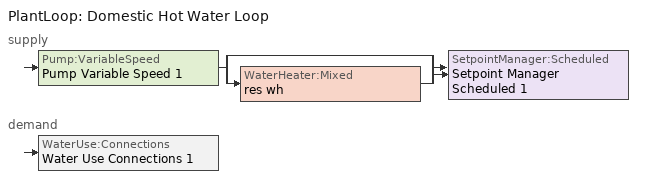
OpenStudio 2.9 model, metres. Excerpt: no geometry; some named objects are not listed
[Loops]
PlantLoop 'Domestic Hot Water Loop'
 supply: Pump:VariableSpeed 'Pump Variable Speed 1' > split
  | bypass
  | WaterHeater:Mixed 'res wh'
  join > SetpointManager:Scheduled 'Setpoint Manager Scheduled 1'
 demand: WaterUse:Connections 'Water Use Connections 1'
[Sizing:Zone] Zone Cooling Design Supply Air Temperature Input Method=SupplyAirTemperature; Zone Cooling Design Supply Air Temperature {C}=14; Zone Cooling Design Supply Air Temperature Difference {deltaC}=11.11; Zone Heating Design Supply Air Temperature Input Method=SupplyAirTemperature; Zone Heating Design Supply Air Temperature {C}=40; Zone Heating Design Supply Air Temperature Difference {deltaC}=11.11; Zone Cooling Design Supply Air Humidity Ratio {kg-H2O/kg-air}=0.0085; Zone Heating Design Supply Air Humidity Ratio {kg-H2O/kg-air}=0.008; Cooling Design Air Flow Method=DesignDay; Heating Design Air Flow Method=DesignDay; Account for Dedicated Outdoor Air System=No; Dedicated Outdoor Air System Control Strategy=NeutralSupplyAir; Dedicated Outdoor Air Low Setpoint Temperature for Design {C}=autosize; Dedicated Outdoor Air High Setpoint Temperature for Design {C}=autosize
living zone; corridor zone; unfinished basement zone
[PlantLoop]
Domestic Hot Water Loop: Glycol Concentration=0; Maximum Loop Flow Rate {m3/s}=0.01; Plant Loop Volume {m3}=0.003; Load Distribution Scheme=Optimal
[Sizing:Plant]
Domestic Hot Water Loop: Loop Type=Heating; Design Loop Exit Temperature {C}=52.6667; Loop Design Temperature Difference {deltaC}=5.55556; Sizing Option=NonCoincident; Zone Timesteps in Averaging Window=1; Coincident Sizing Factor Mode=None
[Pump:VariableSpeed]
Pump Variable Speed 1: Rated Flow Rate {m3/s}=0.01; Rated Pump Head {Pa}=1; Rated Power Consumption {W}=0; Motor Efficiency=1; Fraction of Motor Inefficiencies to Fluid Stream=0; Coefficient 1 of the Part Load Performance Curve=0; Coefficient 2 of the Part Load Performance Curve=1; Coefficient 3 of the Part Load Performance Curve=0; Coefficient 4 of the Part Load Performance Curve=0; Pump Control Type=Intermittent; Skin Loss Radiative Fraction=0.5; Design Power Sizing Method=PowerPerFlowPerPressure; Design Electric Power per Unit Flow Rate {W/(m3/s)}=348701.1; Design Shaft Power per Unit Flow Rate per Unit Head {W-s/m3-Pa}=1.28205; Design Minimum Flow Rate Fraction=0
[SetpointManager:Scheduled]
Setpoint Manager Scheduled 1: Control Variable=Temperature; Schedule=dhw temp
[WaterHeater:Mixed]
res wh: Tank Volume {m3}=0.136275; Setpoint Temperature Schedule=WH Setpoint Temp; Deadband Temperature Difference {deltaC}=2; Maximum Temperature Limit {C}=99; Heater Control Type=Cycle; Heater Maximum Capacity {W}=1318.82; Heater Minimum Capacity {W}=0; Heater Fuel Type=Electricity; Heater Thermal Efficiency=1; Off Cycle Parasitic Fuel Consumption Rate {W}=0; Off Cycle Parasitic Fuel Type=Electricity; Off Cycle Parasitic Heat Fraction to Tank=0; On Cycle Parasitic Fuel Consumption Rate {W}=0; On Cycle Parasitic Fuel Type=Electricity; On Cycle Parasitic Heat Fraction to Tank=0; Ambient Temperature Indicator=ThermalZone; Ambient Temperature Thermal Zone=unfinished basement zone; Off Cycle Loss Coefficient to Ambient Temperature {W/K}=1.16351; Off Cycle Loss Fraction to Thermal Zone=1; On Cycle Loss Coefficient to Ambient Temperature {W/K}=1.16351; On Cycle Loss Fraction to Thermal Zone=1; Use Side Effectiveness=1; Source Side Effectiveness=1; Use Side Design Flow Rate {m3/s}=autosize; Source Side Design Flow Rate {m3/s}=autosize; Indirect Water Heating Recovery Time {hr}=1.5; Source Side Flow Control Mode=IndirectHeatPrimarySetpoint
[WaterUse:Connections]
Water Use Connections 1: Water Use Equipment Name 1=res shower; Water Use Equipment Name 2=res sink; Water Use Equipment Name 3=res bath; Water Use Equipment Name 4=res shower dist=0.0; Water Use Equipment Name 5=res sink dist=0.0; Water Use Equipment Name 6=res bath dist=0.0; Water Use Equipment Name 7=res dw
[WaterUse:Equipment:Definition]
Name | Peak Flow Rate {m3/s} | Target Temperature Schedule
res shower | 0.000127959 | res shower temperature schedule
res sink | 9.89486e-05 | res sink temperature schedule
res bath | 0.00020011 | res bath temperature schedule
res shower dist=0.0 | 0 | res shower temperature schedule
res sink dist=0.0 | 0 | res sink temperature schedule
res bath dist=0.0 | 0 | res bath temperature schedule
res dw | 9.32895e-05 | res dw temperature schedule
[OtherEquipment:Definition] Design Level Calculation Method=EquipmentLevel; Fraction Radiant=0; Fraction Lost=0
Name | Design Level {W} | Fraction Latent
res shower | 3679.64 | 0.487171
res sink | 993.565 | 0.312141
res bath | 2951.53 | 0
[ElectricEquipment:Definition] Design Level Calculation Method=EquipmentLevel
Name | Design Level {W} | Fraction Latent | Fraction Radiant | Fraction Lost
res dw | 8711.41 | 0.15 | 0.36 | 0.25
res infil_1 house fan; res infil_1 range fan; res infil_1 bath fan | 0 | 0 | 0 | 1
[EnergyManagementSystem:Sensor]
Name | Output Variable or Output Meter Index Key | Output Variable or Output Meter
res_ceil_fan_sched_val_sensor | res ceil fan schedule | Schedule Value
res_ceil_fan_tin_sensor; res_af_1_tin_s | living zone | Zone Mean Air Temperature
res_nv_pb_s |  | Site Outdoor Air Barometric Pressure
res_af_vw_s |  | Site Wind Speed
res_nv_wt_s |  | Site Outdoor Air Humidity Ratio
res_af_1_tt_s | living zone | Zone Outdoor Air Drybulb Temperature
res_nv_1_nva_s | res nv_1 avail schedule | Schedule Value
res_nv_1_sp_s | res nv_1 temp schedule | Schedule Value
res_infil_1_range_sch_s | res mv_1 range exhaust schedule | Schedule Value
res_infil_1_bath_sch_s | res mv_1 bath exhaust schedule | Schedule Value
res_infil_1_wh_sch_s | Always On Discrete | Schedule Value
[EnergyManagementSystem:Actuator]
Name | Actuated Component | Actuated Component Type | Actuated Component Control Type
res_ceil_fan_sched_override | res ceil fan master | Schedule:Constant | Schedule Value
res_nv_1_flow_act | res nv_1 flow | Zone Infiltration | Air Exchange Flow Rate
res_infil_1_house_fan_act | res infil_1 house fan | ElectricEquipment | Electric Power Level
res_infil_1_range_fan_act | res infil_1 range fan | ElectricEquipment | Electric Power Level
res_infil_1_bath_fan_act | res infil_1 bath fan | ElectricEquipment | Electric Power Level
res_infil_1_flow_act | res infil_1 flow | Zone Infiltration | Air Exchange Flow Rate
[EnergyManagementSystem:Program]
res_ceil_fan_schedule_program: If res_ceil_fan_sched_val_sensor == 0; Set res_ceil_fan_sched_override = 0; ElseIf res_ceil_fan_tin_sensor < 21.056; Set res_ceil_fan_sched_override = 0; Else; Set res_ceil_fan_sched_override = 1; EndIf
res_nv_1_program: Set Tdiff = res_af_1_tin_s-res_af_1_tt_s; Set dT = (@Abs Tdiff); Set pt = (@RhFnTdbWPb res_af_1_tt_s res_nv_wt_s res_nv_pb_s); Set NVA = 5161.246551694838; Set Cs = 8.963020389461627e-05; Set Cw = 6.158219665777789e-05; Set MNV = 3.9492562046976136; Set MHR = 0.0115; Set MRH = 0.7; Set temp1 = (res_nv_1_nva_s*NVA); Set SGNV = temp1*((((Cs*dT)+(Cw*(res_af_vw_s^2)))^0.5)/1000); If (res_nv_wt_s<MHR) && (pt<MRH) && (res_af_1_tin_s>res_nv_1_sp_s); Set temp2 = (res_af_1_tin_s-res_nv_1_sp_s); Set NVadj1 = temp2/(res_af_1_tin_s-res_af_1_tt_s); Set NVadj2 = (@Min NVadj1 1); Set NVadj3 = (@Max NVadj2 0); Set NVadj = SGNV*NVadj3; Set res_nv_1_flow_act = (@Min NVadj MNV); Else; Set res_nv_1_flow_act = 0; EndIf
res_infil_1_program: Set p_m = 0.14; Set p_s = 0.22; Set s_m = 270; Set s_s = 370; Set z_m = 9.99744; Set z_s = 2.4384; Set f_t = (((s_m/z_m)^p_m)*((z_s/s_s)^p_s)); Set Tdiff = res_af_1_tin_s-res_af_1_tt_s; Set dT = @Abs Tdiff; Set c = 0.3933; Set Cs = 0.0536; Set Cw = 0.1599; Set n = 0.67; Set sft = (f_t*0.5); Set temp1 = ((c*Cw)*((sft*res_af_vw_s)^(2*n)))^2; Set Qn = (((c*Cs*(dT^n))^2)+temp1)^0.5; Set Tdiff = res_af_1_tin_s-res_af_1_tt_s; Set dT = @Abs Tdiff; Set QWHV = res_infil_1_wh_sch_s*0.0; Set Qrange = res_infil_1_range_sch_s*0.0472; Set Qdryer = 0.0; Set Qbath = res_infil_1_bath_sch_s*0.0354; Set QhpwhOut = 0; Set QhpwhIn = 0; Set QductsOut = 0; Set QductsIn = 0; Set Qout = Qrange+Qbath+Qdryer+QhpwhOut+QductsOut; Set Qin = QWHV+QhpwhIn+QductsIn; Set Qu = @Abs (Qout- Qin); Set Qb = (@Min Qout Qin); Set faneff_wh = 1; Set res_infil_1_house_fan_act = (QWHV*300)/faneff_wh*0; Set faneff_sp = 0.4719474432000001; Set res_infil_1_range_fan_act = (Qrange*300)/faneff_sp; Set res_infil_1_bath_fan_act = (Qbath*300)/faneff_sp; Set Q_acctd_for_elsewhere = QhpwhOut+QhpwhIn+QductsOut+QductsIn; Set res_infil_1_flow_act = (((Qu^2)+(Qn^2))^0.5)-Q_acctd_for_elsewhere; Set res_infil_1_flow_act = (@Max res_infil_1_flow_act 0)
[EnergyManagementSystem:ProgramCallingManager]
res ceil fan program calling manager: BeginTimestepBeforePredictor; res_ceil_fan_schedule_program
res af_1 program calling manager: BeginTimestepBeforePredictor; res_infil_1_program; res_nv_1_program
[Schedule:Ruleset]
Name | Default Day Schedule | Summer Design Day Schedule | Winter Design Day Schedule
res ceil fan schedule | Schedule Day 2
res nv_1 temp schedule | Schedule Day 35
res nv_1 avail schedule | Schedule Day 36
res mv_1 range exhaust schedule | Schedule Day 39 | res mv_1 range exhaust schedule summer design | res mv_1 range exhaust schedule winter design
res mv_1 bath exhaust schedule | Schedule Day 40 | res mv_1 bath exhaust schedule summer design | res mv_1 bath exhaust schedule winter design
[Schedule:Day]
Schedule Day 2; Schedule Day 35; Schedule Day 36; Schedule Day 39; res mv_1 range exhaust schedule winter design; Schedule Day 40; res mv_1 bath exhaust schedule winter design: 24, 0, 0
res ceil fan schedule allday1; res ceil fan schedule allday2; res ceil fan schedule allday3; res ceil fan schedule allday4; res ceil fan schedule allday5; res ceil fan schedule allday6; res ceil fan schedule allday7; res ceil fan schedule allday8; res ceil fan schedule allday9; res ceil fan schedule allday10; res ceil fan schedule allday11; res ceil fan schedule allday12; res mv_1 range exhaust schedule summer design; res mv_1 bath exhaust schedule summer design: 24, 0, 1
res nv_1 temp schedule allday1; res nv_1 temp schedule allday2; res nv_1 temp schedule allday3; res nv_1 temp schedule allday4; res nv_1 temp schedule allday11; res nv_1 temp schedule allday12: 24, 0, 20.5556
res nv_1 temp schedule allday5; res nv_1 temp schedule allday6; res nv_1 temp schedule allday7; res nv_1 temp schedule allday8; res nv_1 temp schedule allday9; res nv_1 temp schedule allday10: 24, 0, 21.6667
res nv_1 availability schedule allday1 on; res nv_1 availability schedule allday1 on 1; res nv_1 availability schedule allday1 on 2; res nv_1 availability schedule allday1 on 3; res nv_1 availability schedule allday1 on 4; res nv_1 availability schedule allday1 on 5; res nv_1 availability schedule allday1 on 6; res nv_1 availability schedule allday1 on 7; res nv_1 availability schedule allday1 on 8; res nv_1 availability schedule allday1 on 9; res nv_1 availability schedule allday1 on 10; res nv_1 availability schedule allday1 on 11: 1, 0, 1, 2, 0, 1, 3, 0, 1, 4, 0, 1, 5, 0, 1, 6, 0, 1, 7, 0, 1, 8, 0, 1, 9, 0, 1, 10, 0, 1, 11, 0, 1, 12, 0, 1, 13, 0, 1, 14, 0, 1, 15, 0, 1, 16, 0, 1, 17, 0, 1, 18, 0, 1, 19, 0, 1, 20, 0, 1, 21, 0, 1, 22, 0, 1, 23, 0, 1, 24, 0, 1
res mv_1 range exhaust schedule allday1; res mv_1 range exhaust schedule allday2; res mv_1 range exhaust schedule allday3; res mv_1 range exhaust schedule allday4; res mv_1 range exhaust schedule allday5; res mv_1 range exhaust schedule allday6; res mv_1 range exhaust schedule allday7; res mv_1 range exhaust schedule allday8; res mv_1 range exhaust schedule allday9; res mv_1 range exhaust schedule allday10; res mv_1 range exhaust schedule allday11; res mv_1 range exhaust schedule allday12: 18, 0, 0, 19, 0, 1, 24, 0, 0
res mv_1 bath exhaust schedule allday1; res mv_1 bath exhaust schedule allday2; res mv_1 bath exhaust schedule allday3; res mv_1 bath exhaust schedule allday4; res mv_1 bath exhaust schedule allday5; res mv_1 bath exhaust schedule allday6; res mv_1 bath exhaust schedule allday7; res mv_1 bath exhaust schedule allday8; res mv_1 bath exhaust schedule allday9; res mv_1 bath exhaust schedule allday10; res mv_1 bath exhaust schedule allday11; res mv_1 bath exhaust schedule allday12: 2, 0, 0, 3, 0, 1, 24, 0, 0
[Schedule:Rule] Apply Monday=Yes; Apply Wednesday=Yes; Apply Friday=Yes; Date Specification Type=DateRange; Start Day=1
Name | Schedule Ruleset | Rule Order | Day Schedule | Apply Sunday | Apply Tuesday | Apply Thursday | Apply Saturday | Start Month | End Month | End Day
res ceil fan schedule allday rule1 | res ceil fan schedule | 11 | res ceil fan schedule allday1 | Yes | Yes | Yes | Yes | 1 | 1 | 31
res ceil fan schedule allday rule2 | res ceil fan schedule | 10 | res ceil fan schedule allday2 | Yes | Yes | Yes | Yes | 2 | 2 | 28
res ceil fan schedule allday rule3 | res ceil fan schedule | 9 | res ceil fan schedule allday3 | Yes | Yes | Yes | Yes | 3 | 3 | 31
res ceil fan schedule allday rule4 | res ceil fan schedule | 8 | res ceil fan schedule allday4 | Yes | Yes | Yes | Yes | 4 | 4 | 30
res ceil fan schedule allday rule5 | res ceil fan schedule | 7 | res ceil fan schedule allday5 | Yes | Yes | Yes | Yes | 5 | 5 | 31
res ceil fan schedule allday rule6 | res ceil fan schedule | 6 | res ceil fan schedule allday6 | Yes | Yes | Yes | Yes | 6 | 6 | 30
res ceil fan schedule allday rule7 | res ceil fan schedule | 5 | res ceil fan schedule allday7 | Yes | Yes | Yes | Yes | 7 | 7 | 31
res ceil fan schedule allday rule8 | res ceil fan schedule | 4 | res ceil fan schedule allday8 | Yes | Yes | Yes | Yes | 8 | 8 | 31
res ceil fan schedule allday rule9 | res ceil fan schedule | 3 | res ceil fan schedule allday9 | Yes | Yes | Yes | Yes | 9 | 9 | 30
res ceil fan schedule allday rule10 | res ceil fan schedule | 2 | res ceil fan schedule allday10 | Yes | Yes | Yes | Yes | 10 | 10 | 31
res ceil fan schedule allday rule11 | res ceil fan schedule | 1 | res ceil fan schedule allday11 | Yes | Yes | Yes | Yes | 11 | 11 | 30
res ceil fan schedule allday rule12 | res ceil fan schedule | 0 | res ceil fan schedule allday12 | Yes | Yes | Yes | Yes | 12 | 12 | 31
res nv_1 temp schedule allday rule1 | res nv_1 temp schedule | 11 | res nv_1 temp schedule allday1 | Yes | Yes | Yes | Yes | 1 | 1 | 31
res nv_1 temp schedule allday rule2 | res nv_1 temp schedule | 10 | res nv_1 temp schedule allday2 | Yes | Yes | Yes | Yes | 2 | 2 | 28
res nv_1 temp schedule allday rule3 | res nv_1 temp schedule | 9 | res nv_1 temp schedule allday3 | Yes | Yes | Yes | Yes | 3 | 3 | 31
res nv_1 temp schedule allday rule4 | res nv_1 temp schedule | 8 | res nv_1 temp schedule allday4 | Yes | Yes | Yes | Yes | 4 | 4 | 30
res nv_1 temp schedule allday rule5 | res nv_1 temp schedule | 7 | res nv_1 temp schedule allday5 | Yes | Yes | Yes | Yes | 5 | 5 | 31
res nv_1 temp schedule allday rule6 | res nv_1 temp schedule | 6 | res nv_1 temp schedule allday6 | Yes | Yes | Yes | Yes | 6 | 6 | 30
res nv_1 temp schedule allday rule7 | res nv_1 temp schedule | 5 | res nv_1 temp schedule allday7 | Yes | Yes | Yes | Yes | 7 | 7 | 31
res nv_1 temp schedule allday rule8 | res nv_1 temp schedule | 4 | res nv_1 temp schedule allday8 | Yes | Yes | Yes | Yes | 8 | 8 | 31
res nv_1 temp schedule allday rule9 | res nv_1 temp schedule | 3 | res nv_1 temp schedule allday9 | Yes | Yes | Yes | Yes | 9 | 9 | 30
res nv_1 temp schedule allday rule10 | res nv_1 temp schedule | 2 | res nv_1 temp schedule allday10 | Yes | Yes | Yes | Yes | 10 | 10 | 31
res nv_1 temp schedule allday rule11 | res nv_1 temp schedule | 1 | res nv_1 temp schedule allday11 | Yes | Yes | Yes | Yes | 11 | 11 | 30
res nv_1 temp schedule allday rule12 | res nv_1 temp schedule | 0 | res nv_1 temp schedule allday12 | Yes | Yes | Yes | Yes | 12 | 12 | 31
res nv_1 availability schedule allday ruleset1 on | res nv_1 avail schedule | 11 | res nv_1 availability schedule allday1 on |  |  |  |  | 1 | 1 | 31
res nv_1 availability schedule allday ruleset2 on | res nv_1 avail schedule | 10 | res nv_1 availability schedule allday1 on 1 |  |  |  |  | 2 | 2 | 28
res nv_1 availability schedule allday ruleset3 on | res nv_1 avail schedule | 9 | res nv_1 availability schedule allday1 on 2 |  |  |  |  | 3 | 3 | 31
res nv_1 availability schedule allday ruleset4 on | res nv_1 avail schedule | 8 | res nv_1 availability schedule allday1 on 3 |  |  |  |  | 4 | 4 | 30
res nv_1 availability schedule allday ruleset5 on | res nv_1 avail schedule | 7 | res nv_1 availability schedule allday1 on 4 |  |  |  |  | 5 | 5 | 31
res nv_1 availability schedule allday ruleset6 on | res nv_1 avail schedule | 6 | res nv_1 availability schedule allday1 on 5 |  |  |  |  | 6 | 6 | 30
res nv_1 availability schedule allday ruleset7 on | res nv_1 avail schedule | 5 | res nv_1 availability schedule allday1 on 6 |  |  |  |  | 7 | 7 | 31
res nv_1 availability schedule allday ruleset8 on | res nv_1 avail schedule | 4 | res nv_1 availability schedule allday1 on 7 |  |  |  |  | 8 | 8 | 31
res nv_1 availability schedule allday ruleset9 on | res nv_1 avail schedule | 3 | res nv_1 availability schedule allday1 on 8 |  |  |  |  | 9 | 9 | 30
res nv_1 availability schedule allday ruleset10 on | res nv_1 avail schedule | 2 | res nv_1 availability schedule allday1 on 9 |  |  |  |  | 10 | 10 | 31
res nv_1 availability schedule allday ruleset11 on | res nv_1 avail schedule | 1 | res nv_1 availability schedule allday1 on 10 |  |  |  |  | 11 | 11 | 30
res nv_1 availability schedule allday ruleset12 on | res nv_1 avail schedule | 0 | res nv_1 availability schedule allday1 on 11 |  |  |  |  | 12 | 12 | 31
res mv_1 range exhaust schedule allday rule1 | res mv_1 range exhaust schedule | 11 | res mv_1 range exhaust schedule allday1 | Yes | Yes | Yes | Yes | 1 | 1 | 31
res mv_1 range exhaust schedule allday rule2 | res mv_1 range exhaust schedule | 10 | res mv_1 range exhaust schedule allday2 | Yes | Yes | Yes | Yes | 2 | 2 | 28
res mv_1 range exhaust schedule allday rule3 | res mv_1 range exhaust schedule | 9 | res mv_1 range exhaust schedule allday3 | Yes | Yes | Yes | Yes | 3 | 3 | 31
res mv_1 range exhaust schedule allday rule4 | res mv_1 range exhaust schedule | 8 | res mv_1 range exhaust schedule allday4 | Yes | Yes | Yes | Yes | 4 | 4 | 30
res mv_1 range exhaust schedule allday rule5 | res mv_1 range exhaust schedule | 7 | res mv_1 range exhaust schedule allday5 | Yes | Yes | Yes | Yes | 5 | 5 | 31
res mv_1 range exhaust schedule allday rule6 | res mv_1 range exhaust schedule | 6 | res mv_1 range exhaust schedule allday6 | Yes | Yes | Yes | Yes | 6 | 6 | 30
res mv_1 range exhaust schedule allday rule7 | res mv_1 range exhaust schedule | 5 | res mv_1 range exhaust schedule allday7 | Yes | Yes | Yes | Yes | 7 | 7 | 31
res mv_1 range exhaust schedule allday rule8 | res mv_1 range exhaust schedule | 4 | res mv_1 range exhaust schedule allday8 | Yes | Yes | Yes | Yes | 8 | 8 | 31
res mv_1 range exhaust schedule allday rule9 | res mv_1 range exhaust schedule | 3 | res mv_1 range exhaust schedule allday9 | Yes | Yes | Yes | Yes | 9 | 9 | 30
res mv_1 range exhaust schedule allday rule10 | res mv_1 range exhaust schedule | 2 | res mv_1 range exhaust schedule allday10 | Yes | Yes | Yes | Yes | 10 | 10 | 31
res mv_1 range exhaust schedule allday rule11 | res mv_1 range exhaust schedule | 1 | res mv_1 range exhaust schedule allday11 | Yes | Yes | Yes | Yes | 11 | 11 | 30
res mv_1 range exhaust schedule allday rule12 | res mv_1 range exhaust schedule | 0 | res mv_1 range exhaust schedule allday12 | Yes | Yes | Yes | Yes | 12 | 12 | 31
res mv_1 bath exhaust schedule allday rule1 | res mv_1 bath exhaust schedule | 11 | res mv_1 bath exhaust schedule allday1 | Yes | Yes | Yes | Yes | 1 | 1 | 31
res mv_1 bath exhaust schedule allday rule2 | res mv_1 bath exhaust schedule | 10 | res mv_1 bath exhaust schedule allday2 | Yes | Yes | Yes | Yes | 2 | 2 | 28
res mv_1 bath exhaust schedule allday rule3 | res mv_1 bath exhaust schedule | 9 | res mv_1 bath exhaust schedule allday3 | Yes | Yes | Yes | Yes | 3 | 3 | 31
res mv_1 bath exhaust schedule allday rule4 | res mv_1 bath exhaust schedule | 8 | res mv_1 bath exhaust schedule allday4 | Yes | Yes | Yes | Yes | 4 | 4 | 30
res mv_1 bath exhaust schedule allday rule5 | res mv_1 bath exhaust schedule | 7 | res mv_1 bath exhaust schedule allday5 | Yes | Yes | Yes | Yes | 5 | 5 | 31
res mv_1 bath exhaust schedule allday rule6 | res mv_1 bath exhaust schedule | 6 | res mv_1 bath exhaust schedule allday6 | Yes | Yes | Yes | Yes | 6 | 6 | 30
res mv_1 bath exhaust schedule allday rule7 | res mv_1 bath exhaust schedule | 5 | res mv_1 bath exhaust schedule allday7 | Yes | Yes | Yes | Yes | 7 | 7 | 31
res mv_1 bath exhaust schedule allday rule8 | res mv_1 bath exhaust schedule | 4 | res mv_1 bath exhaust schedule allday8 | Yes | Yes | Yes | Yes | 8 | 8 | 31
res mv_1 bath exhaust schedule allday rule9 | res mv_1 bath exhaust schedule | 3 | res mv_1 bath exhaust schedule allday9 | Yes | Yes | Yes | Yes | 9 | 9 | 30
res mv_1 bath exhaust schedule allday rule10 | res mv_1 bath exhaust schedule | 2 | res mv_1 bath exhaust schedule allday10 | Yes | Yes | Yes | Yes | 10 | 10 | 31
res mv_1 bath exhaust schedule allday rule11 | res mv_1 bath exhaust schedule | 1 | res mv_1 bath exhaust schedule allday11 | Yes | Yes | Yes | Yes | 11 | 11 | 30
res mv_1 bath exhaust schedule allday rule12 | res mv_1 bath exhaust schedule | 0 | res mv_1 bath exhaust schedule allday12 | Yes | Yes | Yes | Yes | 12 | 12 | 31
[Schedule:Constant]
Name | Value
dhw temp; WH Setpoint Temp | 52.6667
Always On Discrete; res ceil fan master | 1
res shower temperature schedule; res sink temperature schedule; res bath temperature schedule | 43.3333
res dw temperature schedule | 51.6667
